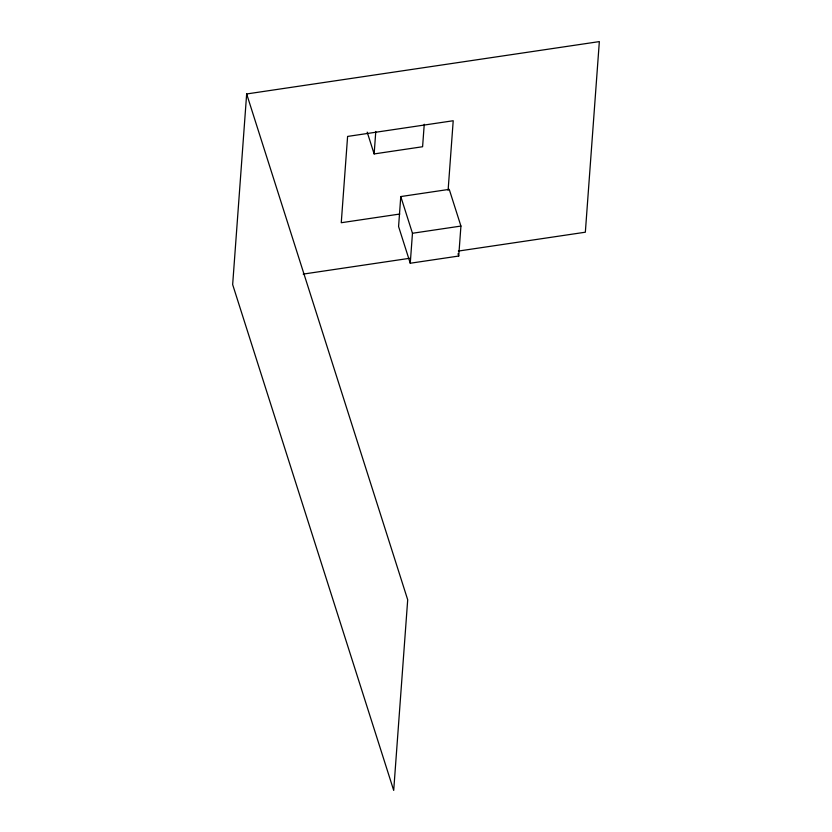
<?xml version="1.0" encoding="UTF-8"?>
<svg xmlns="http://www.w3.org/2000/svg" width="832" height="832" viewBox="0 0 832 832"><rect width="100%" height="100%" fill="white"/><g stroke="black" fill="none" stroke-linecap="round" stroke-linejoin="round"><path stroke-width="1.25" d="M246.657 93.964L232.658 284.575L393.702 790.4L407.701 599.789L246.657 93.964L599.342 41.6L585.343 232.211L458.38 251.066M424.247 124.259L422.594 146.734L374.14 153.93L375.783 131.456M400.774 196.56L398.58 226.533L410.259 263.234L458.723 256.038L460.928 226.065L449.238 189.363L400.774 196.56L412.464 233.262L410.259 263.234M448.105 190.299L453.211 120.744L347.599 136.427L341.255 222.726L399.786 214.032M412.464 233.262L460.928 226.065M303.191 274.102L409.646 258.294M457.995 253.75L458.723 256.038M367.193 132.142L374.14 153.93"/></g></svg>
